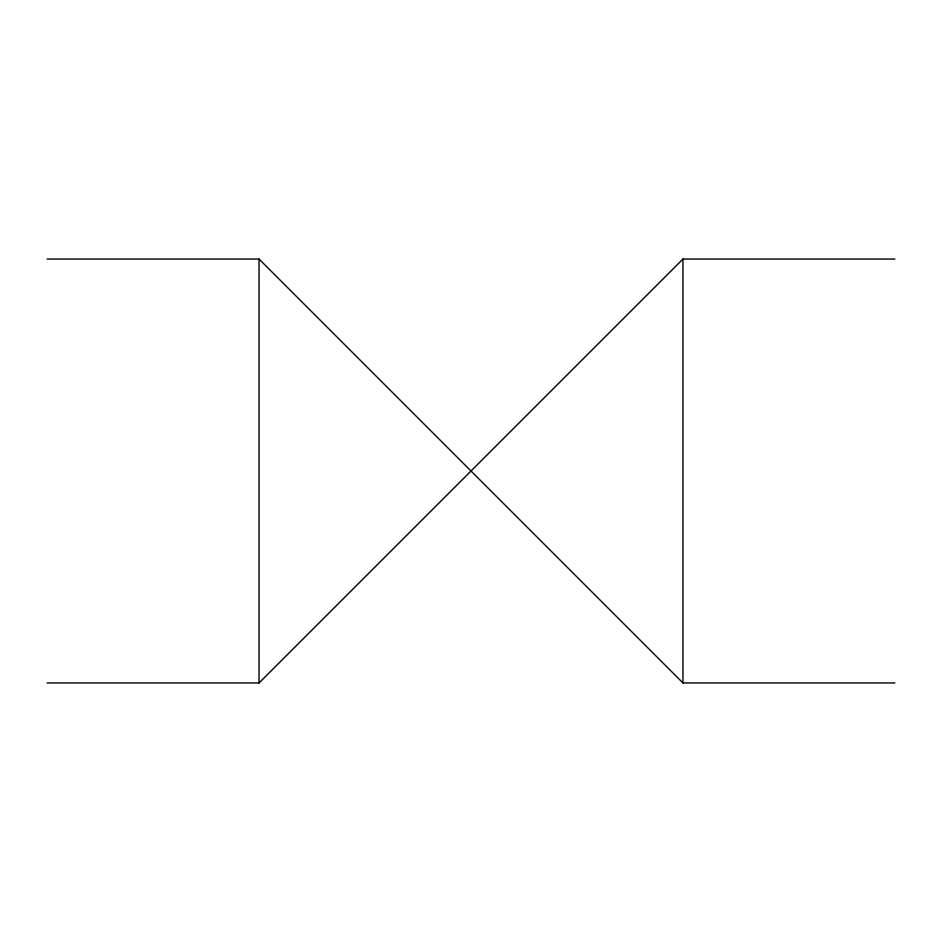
<?xml version="1.0" encoding="UTF-8"?>
<svg xmlns="http://www.w3.org/2000/svg" width="942" height="942" viewBox="0 0 942 942"><rect width="100%" height="100%" fill="white"/><g stroke="black" fill="none" stroke-linecap="round" stroke-linejoin="round"><path stroke-width="1.41" d="M47.1 682.95L259.05 682.95L682.95 259.05L894.9 259.05M47.1 259.05L259.05 259.05L682.95 682.95L894.9 682.95M682.95 259.05L682.95 682.95M259.05 259.05L259.05 682.95"/></g></svg>
